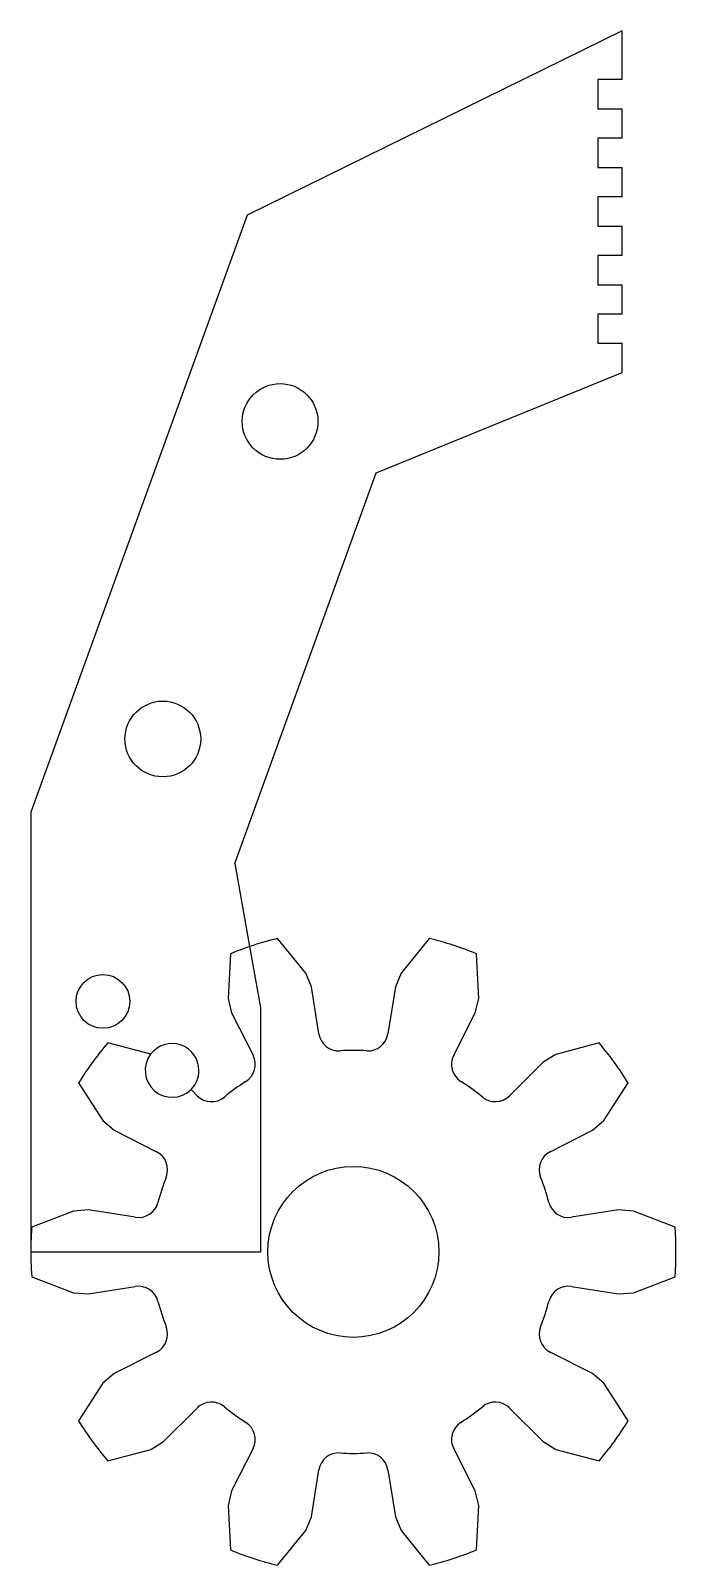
# Model space of a CAD drawing. Extents: x -13.2 to 13.2, y -12.8 to 50.
import ezdxf

# ---------------------------------------------------------------- set-up
doc = ezdxf.new("R2010")
doc.units = 0
doc.layers.get('0').update_dxf_attribs({"linetype": 'continuous'})

# ---------------------------------------------------------------- blocks, each defined once
blk = doc.blocks.new('POCKET002')
at = {"color": 0}
for p, q in [((11, 50), (-4.354, 42.449)), ((11, 48), (11, 50)), ((11, 48), (10, 48)), ((10, 48), (10, 46.8)), ((10, 46.8), (11, 46.8)), ((11, 45.6), (11, 46.8)), ((11, 45.6), (10, 45.6)), ((10, 45.6), (10, 44.4)), ((10, 44.4), (11, 44.4)), ((11, 43.2), (11, 44.4)), ((11, 43.2), (10, 43.2)), ((10, 43.2), (10, 42)), ((-4.354, 42.449), (-13.2, 18)), ((10, 42), (11, 42)), ((11, 40.8), (11, 42)), ((11, 40.8), (10, 40.8)), ((10, 40.8), (10, 39.6)), ((10, 39.6), (11, 39.6)), ((11, 38.4), (11, 39.6)), ((11, 38.4), (10, 38.4)), ((10, 38.4), (10, 37.2)), ((10, 37.2), (11, 37.2)), ((11, 36), (11, 37.2)), ((0.931, 31.893), (11, 36)), ((-4.853, 15.907), (0.931, 31.893)), ((-13.2, 18), (-13.2, 0.222)), ((-4.853, 15.907), (-4.246, 12.501)), ((-4.246, 12.501), (-3.8, 10)), ((-1.412, 8.926), (-1.717, 10.849)), ((1.717, 10.849), (1.412, 8.926)), ((-4.988, 9.786), (-4.105, 8.051)), ((-3.8, 10), (-3.8, 0)), ((4.105, 8.051), (4.988, 9.786)), ((7.766, 7.768), (6.389, 6.392)), ((-6.389, 6.392), (-6.645, 6.648)), ((-9.787, 4.985), (-8.053, 4.101)), ((8.053, 4.101), (9.787, 4.985)), ((-8.926, 1.416), (-10.848, 1.719)), ((10.848, 1.719), (8.926, 1.416)), ((-13.2, 0.222), (-13.2, 0)), ((-13.2, 0), (-3.8, 0)), ((-10.848, -1.719), (-8.926, -1.416)), ((8.926, -1.416), (10.848, -1.719)), ((-8.053, -4.101), (-9.787, -4.985)), ((9.787, -4.985), (8.053, -4.101)), ((-7.766, -7.768), (-6.389, -6.392)), ((6.389, -6.392), (7.766, -7.768)), ((-4.105, -8.051), (-4.988, -9.786)), ((4.988, -9.786), (4.105, -8.051)), ((-1.717, -10.849), (-1.412, -8.926)), ((1.412, -8.926), (1.717, -10.849))]:
    blk.add_line(p, q, dxfattribs=at)
for points in [[(-1.95, 11.413), (-3.101, 12.833)], [(3.101, 12.833), (1.95, 11.413)], [(-5.034, 12.204), (-5.131, 10.379)], [(5.131, 10.379), (5.034, 12.204)], [(-1.717, 10.849), (-1.95, 11.413)], [(1.95, 11.413), (1.717, 10.849)], [(-5.131, 10.379), (-4.988, 9.786)], [(4.988, 9.786), (5.131, 10.379)], [(-8.297, 8.093), (-10.052, 8.559)], [(10.052, 8.559), (8.286, 8.087)], [(8.286, 8.087), (7.766, 7.768)], [(-11.246, 6.915), (-10.252, 5.381)], [(10.252, 5.381), (11.246, 6.915)], [(-10.252, 5.381), (-9.787, 4.985)], [(9.787, 4.985), (10.252, 5.381)], [(-11.457, 1.672), (-13.163, 1.016)], [(-10.848, 1.719), (-11.457, 1.672)], [(11.457, 1.672), (10.848, 1.719)], [(13.163, 1.016), (11.457, 1.672)], [(-13.163, -1.016), (-11.457, -1.672)], [(11.457, -1.672), (13.163, -1.016)], [(-11.457, -1.672), (-10.848, -1.719)], [(10.848, -1.719), (11.457, -1.672)], [(-9.787, -4.985), (-10.252, -5.381)], [(10.252, -5.381), (9.787, -4.985)], [(-10.252, -5.381), (-11.246, -6.915)], [(11.246, -6.915), (10.252, -5.381)], [(-10.052, -8.559), (-8.286, -8.087)], [(-8.286, -8.087), (-7.766, -7.768)], [(7.766, -7.768), (8.286, -8.087)], [(8.286, -8.087), (10.052, -8.559)], [(-4.988, -9.786), (-5.131, -10.379)], [(5.131, -10.379), (4.988, -9.786)], [(-5.131, -10.379), (-5.034, -12.204)], [(5.034, -12.204), (5.131, -10.379)], [(-1.95, -11.413), (-1.717, -10.849)], [(1.717, -10.849), (1.95, -11.413)], [(-3.101, -12.833), (-1.95, -11.413)], [(1.95, -11.413), (3.101, -12.833)]]:
    blk.add_lwpolyline(points, dxfattribs=at)
for centre, radius in [((-3, 34), 1.55), ((-7.8, 21), 1.55), ((-10.25, 10.256), 1.1), ((0, 0), 3.5)]:
    blk.add_circle(centre, radius, dxfattribs=at)
for centre, radius, start, end in [((-0.001, 0.002), 13.2, 103.58446, 108.76002), ((0.001, 0.002), 13.2, 67.58446, 76.41554), ((-0.001, 0.002), 13.2, 108.76002, 112.41554), ((-0.597, 9.055), 0.825, -171.01318, -86.44348), ((0.597, 9.055), 0.825, -93.55652, -8.98682), ((-0.002, 0.001), 13.2, 139.58446, 148.41554), ((-7.42, 7.429), 1.1, 0, 142.9126), ((0, 0), 8.25, 86.20716, 93.79284), ((0.002, 0.001), 13.2, 31.58446, 40.41554), ((-7.42, 7.429), 1.1, 142.9126, -45.24307), ((-4.84, 7.677), 0.825, -57.55652, 27.01318), ((4.84, 7.677), 0.825, 152.98682, -122.44348), ((-7.42, 7.429), 1.1, -45.24307, 0), ((0, 0), 8.25, 122.20716, 129.79284), ((0, 0), 8.25, 50.20716, 57.79284), ((-5.806, 6.975), 0.825, -135.01318, -50.44348), ((5.806, 6.975), 0.825, -129.55652, -44.98682), ((-8.428, 3.366), 0.825, -21.55652, 63.01318), ((8.428, 3.366), 0.825, 116.98682, -158.44348), ((0, 0), 8.25, 158.20716, 165.79284), ((0, 0), 8.25, 14.20716, 21.79284), ((-8.797, 2.231), 0.825, -99.01318, -14.44348), ((8.797, 2.231), 0.825, -165.55652, -80.98682), ((-0.002, 0), 13.2, 175.58446, 179.03419), ((0.002, 0), 13.2, -4.41554, 4.41554), ((-0.002, 0), 13.2, 179.03419, -175.58446), ((-8.797, -2.231), 0.825, 14.44348, 99.01318), ((8.797, -2.231), 0.825, 80.98682, 165.55652), ((0, 0), 8.25, -165.79284, -158.20716), ((0, 0), 8.25, -21.79284, -14.20716), ((-8.428, -3.366), 0.825, -63.01318, 21.55652), ((8.428, -3.366), 0.825, 158.44348, -116.98682), ((-5.806, -6.975), 0.825, 50.44348, 135.01318), ((5.806, -6.975), 0.825, 44.98682, 129.55652), ((0, 0), 8.25, -129.79284, -122.20716), ((0, 0), 8.25, -57.79284, -50.20716), ((-0.002, -0.001), 13.2, -148.41554, -139.58446), ((-4.84, -7.677), 0.825, -27.01318, 57.55652), ((4.84, -7.677), 0.825, 122.44348, -152.98682), ((0.002, -0.001), 13.2, -40.41554, -31.58446), ((-0.597, -9.055), 0.825, 86.44348, 171.01318), ((0, 0), 8.25, -93.79284, -86.20716), ((0.597, -9.055), 0.825, 8.98682, 93.55652), ((-0.001, -0.002), 13.2, -112.41554, -103.58446), ((0.001, -0.002), 13.2, -76.41554, -67.58446)]:
    blk.add_arc(centre, radius, start, end, dxfattribs=at)

msp = doc.modelspace()

# ---------------------------------------------------------------- block references
at = {"color": 0}
msp.add_blockref('POCKET002', (0, 0), dxfattribs=at)

doc.saveas('drawing.dxf')
